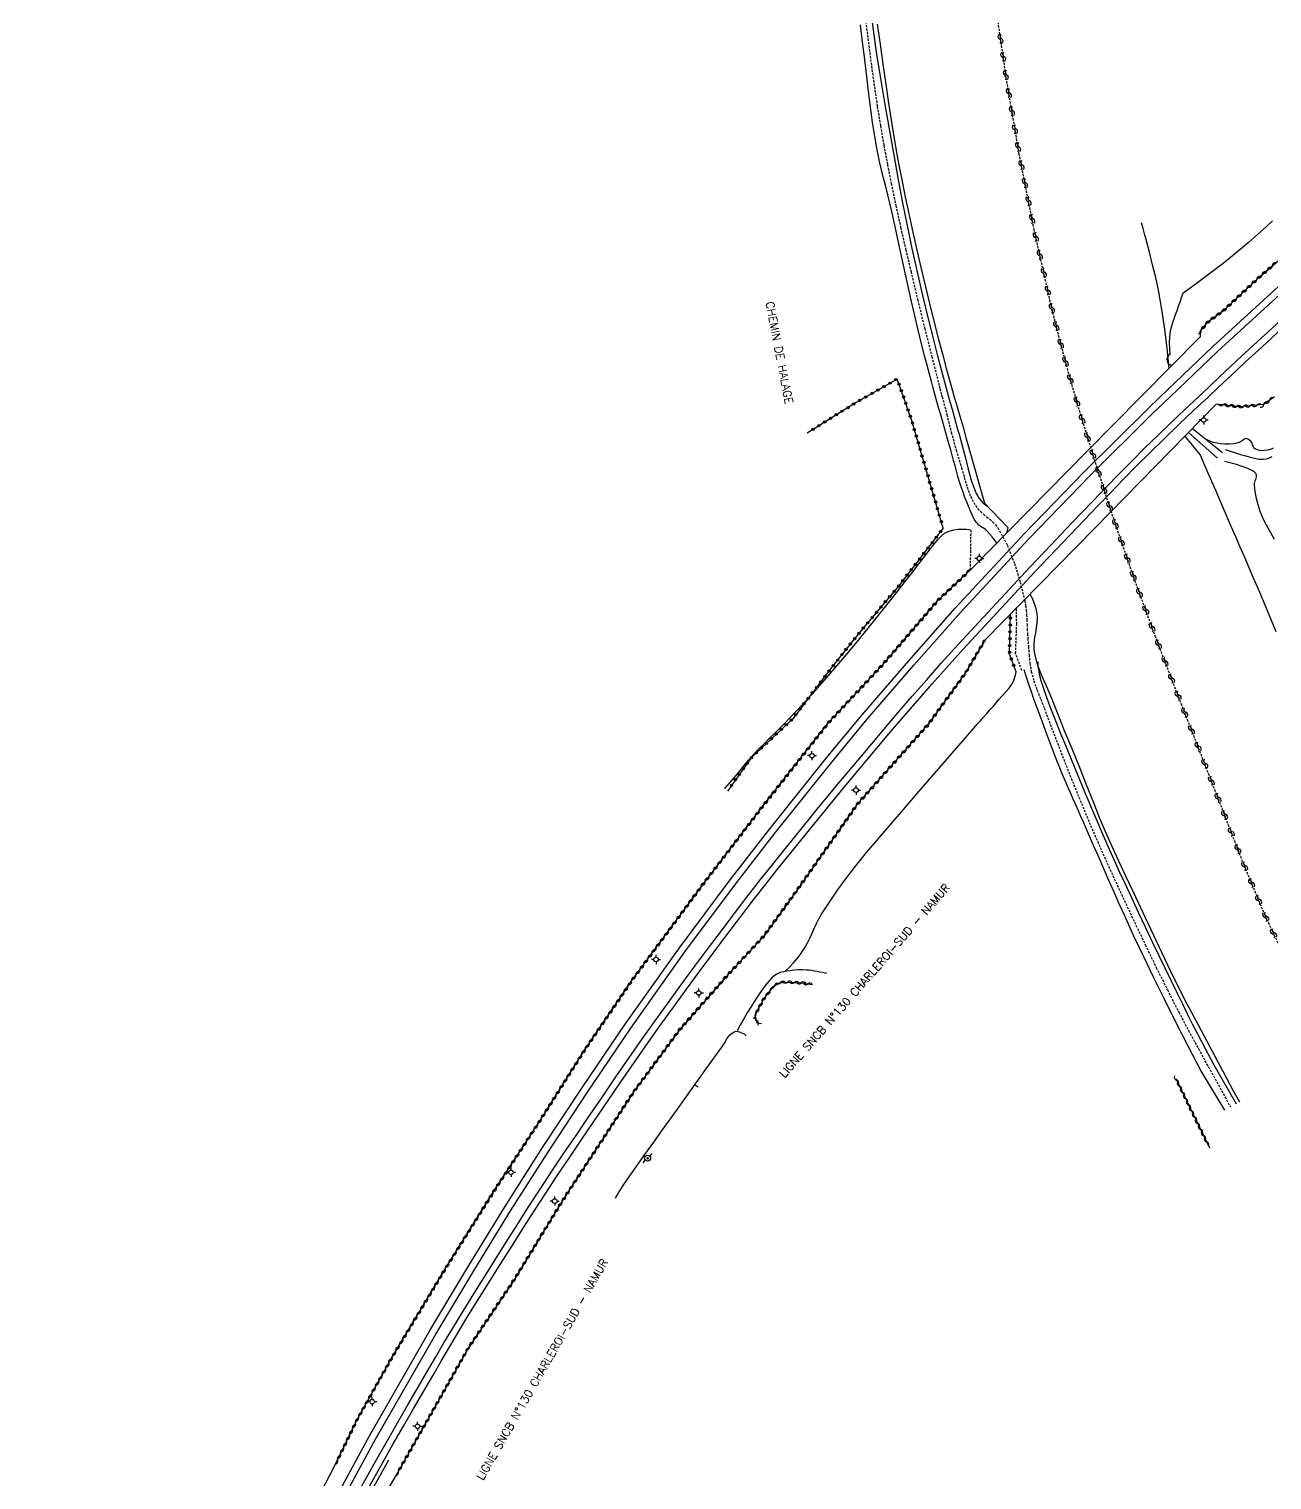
# Model space of a CAD drawing. Header units: millimetres. Extents: x 163000 to 164000, y 124000 to 125000.
# Drawn here: x 163071 to 163342.8, y 124434.2 to 124751.4 of the extents above; entities that cross this region are included whole.
import ezdxf

# ---------------------------------------------------------------- set-up
doc = ezdxf.new("R2010")
doc.units = ezdxf.units.MM
doc.linetypes.add('DASHED', pattern=[0.75, 0.5, -0.25])
doc.layers.get('0').update_dxf_attribs({"linetype": 'CONTINUOUS'})
for name, color, linetype in [('W0001', 6, 'DASHED'), ('W0008', 7, 'CONTINUOUS'), ('W0071', 7, 'CONTINUOUS'), ('W0105', 7, 'CONTINUOUS'), ('W0112', 1, 'DASHED'), ('W0120', 7, 'CONTINUOUS'), ('W0214', 2, 'CONTINUOUS'), ('W0310', 3, 'CONTINUOUS'), ('W0322', 7, 'CONTINUOUS'), ('W0323', 7, 'CONTINUOUS'), ('W0473', 7, 'CONTINUOUS'), ('W0500', 5, 'DASHED'), ('W0510', 5, 'CONTINUOUS'), ('W0610', 7, 'CONTINUOUS'), ('W0700', 7, 'CONTINUOUS'), ('W0710', 7, 'CONTINUOUS'), ('W0989', 7, 'CONTINUOUS')]:
    doc.layers.add(name, color=color, linetype=linetype)
doc.styles.get("Standard").update_dxf_attribs({"font": 'romans.shx', "width": 0.85})

# ---------------------------------------------------------------- blocks, each defined once
blk = doc.blocks.new('T473')
for p, q in [((-0.166667, 0.166667), (0.166667, -0.166667)), ((-0.166667, -0.166667), (0.166667, 0.166667)), ((0.500001, 0.500001), (1.000002, 1.000002)), ((-1.000002, -1.000002), (-0.500001, -0.500001))]:
    blk.add_line(p, q)
blk.add_ellipse((0, 0), major_axis=(0.471405, 0.471405), ratio=1, start_param=5.4977871438, end_param=11.780972451)
blk = doc.blocks.new('T610')
for p, q in [((-0.500001, 0), (-1.000002, 0)), ((0, 0.500001), (0, 1.000002)), ((0.500001, 0), (1.000002, 0)), ((0, -0.500001), (0, -1.000002))]:
    blk.add_line(p, q)
blk.add_ellipse((0, 0), major_axis=(-0.353554, 0.353554), ratio=1, start_param=3.926990817, end_param=10.2101761242)
blk = doc.blocks.new('t323o')
at = {"color": 0, "linetype": 'Continuous'}
for radius in [0.25, 0.15]:
    blk.add_circle((0, 0), radius, dxfattribs=at)
blk = doc.blocks.new('t500o')
at = {"color": 0, "linetype": 'Continuous'}
for centre, start, end in [((-0.5, 0.625), 216.8699, 323.1301), ((0.5, -0.125), 36.8699, 143.1301), ((0.5, -0.625), 36.8699, 143.1301), ((-0.5, 0.125), 216.8699, 323.1301)]:
    blk.add_arc(centre, 0.625, start, end, dxfattribs=at)
blk = doc.blocks.new('t310o')
at = {"color": 0, "linetype": 'Continuous'}
for centre, start, end in [((-0.5, 0.38), 216.8699, 323.1304), ((0.5, -0.37), 36.8699, 143.1303)]:
    blk.add_arc(centre, 0.625, start, end, dxfattribs=at)

msp = doc.modelspace()

# ---------------------------------------------------------------- linework, layer by layer
at = {"layer": 'W0001'}
for points in [[(163270.7, 124671), (163270.54, 124671.61), (163270.39, 124672.22), (163270.23, 124672.82), (163270.08, 124673.43), (163268.5, 124679.62), (163266.94, 124685.81), (163265.41, 124692.01), (163263.93, 124698.22), (163262.8, 124703.03), (163261.69, 124707.84), (163260.63, 124712.67), (163259.61, 124717.5), (163258.78, 124721.75), (163257.98, 124726), (163257.23, 124730.26), (163256.53, 124734.53), (163255.65, 124740.54), (163254.85, 124746.55), (163254.09, 124752.57)], [(163270.7, 124671), (163271.68, 124667.1), (163272.66, 124663.21), (163273.71, 124659.32), (163274.87, 124655.47), (163275.49, 124653.38), (163276.12, 124651.26), (163276.89, 124649.17), (163277.93, 124647.2), (163278.45, 124646.5), (163279.06, 124645.87), (163279.71, 124645.3), (163280.38, 124644.75), (163281.05, 124644.21), (163281.7, 124643.64), (163282.3, 124643.01), (163282.82, 124642.3), (163284.89, 124638.54), (163286.48, 124634.56), (163287.72, 124630.48), (163288.72, 124626.35), (163288.91, 124625.34), (163289.04, 124624.32), (163289.13, 124623.3), (163289.18, 124622.27), (163289.22, 124621.25), (163289.25, 124620.23), (163289.31, 124619.21), (163289.38, 124618.19), (163289.53, 124616.38), (163289.65, 124614.56), (163289.83, 124612.74), (163290.14, 124610.94), (163290.71, 124608.88), (163291.42, 124606.86), (163292.21, 124604.88), (163292.97, 124602.9), (163295.34, 124596.62), (163297.77, 124590.36), (163300.26, 124584.13), (163302.83, 124577.93), (163305.21, 124572.43), (163307.66, 124566.97), (163310.17, 124561.54), (163312.71, 124556.12), (163315.07, 124551.17), (163317.46, 124546.24), (163319.9, 124541.33), (163322.39, 124536.45), (163324.5, 124532.44), (163326.67, 124528.46), (163328.86, 124524.5), (163331.05, 124520.54), (163333.67, 124515.71)]]:
    msp.add_lwpolyline(points, dxfattribs=at)
at = {"layer": 'W0008'}
for points in [[(163252.99, 124772.16), (163253.71, 124765.7), (163254.49, 124759.24), (163255.33, 124752.78), (163256.26, 124746.34), (163257.15, 124740.6), (163258.11, 124734.86), (163259.12, 124729.13), (163260.16, 124723.41), (163261.08, 124718.4), (163262.02, 124713.4), (163263, 124708.4), (163264.04, 124703.42), (163265.18, 124698.27), (163266.37, 124693.12), (163267.61, 124687.99), (163268.89, 124682.87), (163269.66, 124679.9), (163270.44, 124676.93), (163271.25, 124673.96), (163272.06, 124671)], [(163269.21, 124671), (163268.91, 124672.09), (163268.6, 124673.19), (163268.3, 124674.29), (163268.01, 124675.39), (163266.89, 124679.71), (163265.8, 124684.04), (163264.76, 124688.38), (163263.74, 124692.73), (163263.21, 124695.07), (163262.69, 124697.41), (163262.19, 124699.76), (163261.69, 124702.1), (163261.2, 124704.45), (163260.7, 124706.79), (163260.19, 124709.14), (163259.67, 124711.48), (163259.24, 124713.3), (163258.79, 124715.13), (163258.33, 124716.95), (163257.87, 124718.77), (163257.42, 124720.59), (163256.98, 124722.42), (163256.58, 124724.26), (163256.22, 124726.1), (163255.42, 124731.04), (163254.77, 124735.99), (163254.2, 124740.96), (163253.6, 124745.91), (163253.19, 124749.11), (163252.8, 124752.3)], [(163282.61, 124638.99), (163282.12, 124639.69), (163281.6, 124640.37), (163281.04, 124641.02), (163280.45, 124641.64), (163280.18, 124641.88), (163279.89, 124642.1), (163279.6, 124642.31), (163279.3, 124642.51), (163279, 124642.72), (163278.71, 124642.94), (163278.44, 124643.19), (163278.19, 124643.46), (163277.68, 124644.21), (163277.28, 124645.02), (163276.93, 124645.85), (163276.58, 124646.67), (163276.1, 124647.8), (163275.65, 124648.95), (163275.22, 124650.11), (163274.82, 124651.27), (163274.46, 124652.41), (163274.12, 124653.56), (163273.79, 124654.72), (163273.48, 124655.87), (163273.17, 124657.03), (163272.87, 124658.19), (163272.55, 124659.35), (163272.23, 124660.5), (163271.86, 124661.82), (163271.49, 124663.13), (163271.11, 124664.44), (163270.72, 124665.75), (163270.34, 124667.06), (163269.96, 124668.37), (163269.59, 124669.69), (163269.21, 124671)], [(163272.06, 124671), (163272.44, 124669.63), (163272.83, 124668.26), (163273.21, 124666.88), (163273.59, 124665.51), (163273.98, 124664.14), (163274.36, 124662.77), (163274.75, 124661.4), (163275.13, 124660.02), (163275.74, 124657.62), (163276.32, 124655.19), (163276.98, 124652.77), (163277.85, 124650.43), (163278.13, 124649.85), (163278.44, 124649.28), (163278.79, 124648.74), (163279.19, 124648.24), (163279.5, 124647.9), (163279.84, 124647.59), (163280.2, 124647.31), (163280.58, 124647.06)], [(163332.43, 124515.04), (163332.43, 124515.04), (163332.43, 124515.04), (163327.21, 124523.7), (163327.21, 124523.7), (163327.21, 124523.7), (163324.46, 124528.97), (163321.76, 124534.26), (163319.1, 124539.57), (163316.9, 124544.06), (163314.73, 124548.56), (163312.6, 124553.08), (163310.51, 124557.61), (163309.36, 124560.15), (163308.23, 124562.69), (163307.1, 124565.23), (163305.99, 124567.78), (163304.89, 124570.34), (163303.78, 124572.89), (163302.67, 124575.44), (163301.56, 124577.99), (163301, 124579.24), (163300.44, 124580.49), (163299.88, 124581.74), (163299.32, 124582.99), (163298.76, 124584.25), (163298.21, 124585.5), (163297.67, 124586.76), (163297.14, 124588.03), (163295.47, 124592.2), (163293.85, 124596.4), (163292.28, 124600.62), (163290.74, 124604.85), (163290.17, 124606.45), (163289.62, 124608.05), (163289.09, 124609.66), (163288.57, 124611.27)], [(163291.58, 124613.01), (163291.57, 124612.69), (163291.57, 124612.37), (163291.59, 124612.05), (163291.63, 124611.73), (163291.9, 124610.35), (163292.25, 124608.98), (163292.66, 124607.64), (163293.1, 124606.31), (163294.17, 124603.3), (163295.34, 124600.32), (163296.56, 124597.37), (163297.78, 124594.42), (163299.8, 124589.44), (163301.85, 124584.46), (163303.93, 124579.5), (163306.05, 124574.56), (163307.14, 124572.09), (163308.26, 124569.64), (163309.39, 124567.2), (163310.52, 124564.76), (163312.02, 124561.52), (163313.54, 124558.29), (163315.06, 124555.06), (163316.59, 124551.84), (163317.96, 124548.99), (163319.33, 124546.14), (163320.72, 124543.3), (163322.11, 124540.46), (163323.18, 124538.26), (163324.26, 124536.07), (163325.35, 124533.89), (163326.46, 124531.71), (163328.24, 124528.32), (163330.04, 124524.95), (163334.9, 124516.38), (163334.9, 124516.38), (163334.9, 124516.38), (163334.9, 124516.38), (163334.9, 124516.38)]]:
    msp.add_lwpolyline(points, dxfattribs=at)
at = {"layer": 'W0071'}
for points in [[(163332.53, 124659.48), (163333.64, 124659.08), (163334.77, 124658.71), (163335.91, 124658.38), (163337.05, 124658.07), (163337.99, 124657.81), (163338.94, 124657.54), (163339.92, 124657.35), (163340.91, 124657.32), (163341.57, 124657.43), (163342.2, 124657.63), (163342.8, 124657.9)], [(163343.34, 124639.75), (163342.48, 124641.25), (163341.64, 124642.76), (163340.87, 124644.31), (163340.21, 124645.91), (163339.74, 124647.33), (163339.35, 124648.77), (163339.06, 124650.24), (163338.92, 124651.74), (163338.95, 124652.04), (163339.02, 124652.32), (163339.11, 124652.6), (163339.21, 124652.88), (163339.29, 124653.17), (163339.35, 124653.48), (163339.35, 124653.8), (163339.28, 124654.11), (163339.12, 124654.38), (163338.88, 124654.58), (163338.63, 124654.72), (163338.38, 124654.86), (163337.77, 124655.18), (163337.13, 124655.45), (163336.48, 124655.68), (163335.83, 124655.9), (163334.98, 124656.17), (163334.13, 124656.41), (163333.26, 124656.63), (163332.4, 124656.82)]]:
    msp.add_lwpolyline(points, dxfattribs=at)
at = {"layer": 'W0105'}
for points in [[(163330.84, 124657.58), (163324.48, 124663.17)], [(163325.36, 124664.07), (163331.98, 124658.79)]]:
    msp.add_lwpolyline(points, dxfattribs=at)
at = {"layer": 'W0112'}
for points in [[(163276.91, 124641.85), (163276.78, 124633.08)], [(163288.07, 124611.13), (163286.73, 124614.87), (163286.96, 124621.2), (163286.9, 124624.82)]]:
    msp.add_lwpolyline(points, dxfattribs=at)
at = {"layer": 'W0120'}
for points in [[(163314.12, 124671), (163327.16, 124684.15)], [(163276.95, 124633.22), (163302.26, 124659.05), (163314.12, 124671)], [(163330.55, 124669.38), (163303.94, 124642.15), (163280.07, 124617.87)], [(163129.79, 124421.71), (163137.85, 124437.17)]]:
    msp.add_lwpolyline(points, dxfattribs=at)
at = {"layer": 'W0214'}
for points in [[(163342.86, 124709.42), (163341.54, 124708.24), (163340.24, 124707.06), (163338.93, 124705.89), (163337.6, 124704.72), (163336.27, 124703.57), (163334.92, 124702.44), (163332.06, 124700.15), (163329.17, 124697.9), (163326.24, 124695.71), (163323.28, 124693.56)], [(163323.28, 124693.56), (163322.93, 124692.62), (163322.59, 124691.69), (163322.27, 124690.75), (163321.95, 124689.8), (163321.56, 124688.69), (163321.15, 124687.58), (163320.79, 124686.45), (163320.54, 124685.29), (163320.38, 124684.04), (163320.31, 124682.77), (163320.33, 124681.5), (163320.4, 124680.24), (163320.14, 124680), (163319.78, 124679.23), (163320.01, 124678.22), (163320.88, 124677.82)], [(163328.36, 124661.68), (163329.14, 124661.35), (163329.94, 124661.09), (163330.76, 124660.9), (163331.6, 124660.77), (163332.49, 124660.69), (163333.39, 124660.66), (163334.3, 124660.73), (163335.19, 124660.92), (163335.67, 124661.09), (163336.13, 124661.32), (163336.56, 124661.61), (163336.95, 124661.94)], [(163336.95, 124661.94), (163337.22, 124661.89), (163337.47, 124661.8), (163337.71, 124661.67), (163337.92, 124661.51), (163338.1, 124661.3), (163338.23, 124661.07), (163338.33, 124660.82), (163338.41, 124660.57), (163338.51, 124660.33), (163338.63, 124660.08), (163338.79, 124659.85), (163339, 124659.66), (163339.67, 124659.37), (163340.38, 124659.26), (163341.08, 124659.29), (163341.75, 124659.38), (163342.22, 124659.47), (163342.67, 124659.62), (163343.1, 124659.8)], [(163223.17, 124585.36), (163223.17, 124585.36), (163223.17, 124585.36), (163225.68, 124588.22), (163227.03, 124589.95), (163228.43, 124591.63), (163229.5, 124592.83), (163230.59, 124593.99), (163231.72, 124595.13), (163232.86, 124596.25), (163234, 124597.36), (163235.14, 124598.48), (163236.27, 124599.61), (163237.38, 124600.76), (163240.11, 124603.69), (163242.81, 124606.65), (163245.48, 124609.64), (163248.11, 124612.66), (163250.28, 124615.21), (163252.4, 124617.8), (163254.51, 124620.4), (163256.61, 124623.01), (163258.62, 124625.53), (163260.61, 124628.07), (163262.6, 124630.62), (163264.59, 124633.17), (163265.09, 124633.82), (163265.59, 124634.48), (163266.08, 124635.13), (163266.58, 124635.79), (163267.08, 124636.45), (163267.58, 124637.1), (163268.1, 124637.74), (163268.62, 124638.38), (163269.21, 124639.1), (163269.79, 124639.84), (163270.43, 124640.54), (163271.17, 124641.14), (163271.65, 124641.41), (163272.16, 124641.63), (163272.69, 124641.78), (163273.23, 124641.9), (163274.15, 124642.01), (163275.07, 124642.05), (163276, 124642), (163276.91, 124641.87)], [(163236.24, 124545.36), (163237.28, 124546.31), (163238.26, 124547.33), (163239.18, 124548.41), (163240.02, 124549.55), (163240.65, 124550.54), (163241.22, 124551.57), (163241.75, 124552.63), (163242.24, 124553.69), (163242.72, 124554.76), (163243.21, 124555.82), (163243.74, 124556.87), (163244.32, 124557.89), (163246, 124560.52), (163247.78, 124563.09), (163249.62, 124565.61), (163251.52, 124568.09), (163254.11, 124571.33), (163256.79, 124574.49), (163259.51, 124577.62), (163262.22, 124580.76), (163266.06, 124585.23), (163269.91, 124589.69), (163273.77, 124594.14), (163277.64, 124598.59), (163278.32, 124599.37), (163279.01, 124600.16), (163279.71, 124600.94), (163280.4, 124601.72), (163281.09, 124602.51), (163281.78, 124603.29), (163282.47, 124604.08), (163283.15, 124604.87), (163283.87, 124605.66), (163284.61, 124606.45), (163285.32, 124607.27), (163285.92, 124608.17), (163286.23, 124608.8), (163286.48, 124609.45), (163286.68, 124610.13), (163286.81, 124610.82)], [(163245.4, 124544.95), (163245.06, 124545), (163244.48, 124545.11), (163243.91, 124545.22), (163243.33, 124545.32), (163242.76, 124545.43), (163242.18, 124545.52), (163241.59, 124545.59), (163241.01, 124545.63), (163240.11, 124545.67), (163239.21, 124545.66), (163238.32, 124545.61), (163237.42, 124545.51), (163236.69, 124545.41), (163235.96, 124545.28), (163235.23, 124545.08), (163234.54, 124544.78), (163233.91, 124544.36), (163233.36, 124543.86), (163232.86, 124543.31), (163232.38, 124542.75), (163231.44, 124541.57), (163230.57, 124540.33), (163229.75, 124539.06), (163228.95, 124537.78), (163228.13, 124536.45), (163227.35, 124535.1), (163226.6, 124533.73), (163225.88, 124532.34)], [(163199.23, 124495.8), (163200.08, 124497.16), (163200.96, 124498.55), (163201.87, 124499.93), (163203.74, 124502.66), (163205.66, 124505.35), (163207.61, 124508.02), (163209.55, 124510.7), (163212.78, 124515.23), (163215.99, 124519.77), (163219.23, 124524.29), (163222.53, 124528.77), (163223.06, 124529.63), (163223.58, 124530.59), (163224.25, 124531.5), (163225.16, 124532.15), (163225.55, 124532.25), (163225.95, 124532.24), (163226.33, 124532.16), (163226.68, 124532.03), (163227.03, 124531.87), (163227.35, 124531.67), (163227.66, 124531.44), (163227.85, 124531.27)]]:
    msp.add_lwpolyline(points, dxfattribs=at)
at = {"layer": 'W0310'}
for points in [[(163327.16, 124684.14), (163327.05, 124685.24), (163328.77, 124687.34), (163332.08, 124689.77), (163339.82, 124696.99), (163357.09, 124711.9), (163370.35, 124722.99), (163380.7, 124731.77), (163393.87, 124741.57), (163406.11, 124750.62)], [(163343.33, 124671), (163340.91, 124669.26), (163335.72, 124668.81), (163330.55, 124669.38)], [(163137.85, 124437.17), (163142.72, 124447.26), (163150.32, 124460.82), (163162.17, 124480.51), (163173.05, 124497.86), (163182.56, 124512.42), (163192.35, 124527.92), (163202.99, 124543.56), (163218.02, 124563.93), (163231.62, 124581.67), (163245.88, 124599.81), (163257.95, 124612.72), (163269.76, 124626.49), (163276.94, 124633.24)], [(163280.06, 124617.87), (163275.71, 124610.54), (163267.68, 124599.46), (163252.12, 124581.91), (163238.54, 124562.56), (163231.66, 124553.06), (163223.87, 124544.68), (163213.3, 124532.66), (163203.24, 124519.06), (163187.77, 124495.39), (163177.07, 124477.9), (163167.09, 124463.05), (163151.04, 124434.73)], [(163231.18, 124533.87), (163230.25, 124534.07), (163229.79, 124535.82), (163231.67, 124539.39), (163233.89, 124542.12), (163235.13, 124542.87), (163236.8, 124543.02), (163239.85, 124542.82), (163242.23, 124542.48)], [(163321.73, 124521.95), (163329.1, 124506.75)]]:
    msp.add_lwpolyline(points, dxfattribs=at)
at = {"layer": 'W0322'}
msp.add_lwpolyline([(163151.04, 124434.75), (163148.18, 124429.91)], dxfattribs=at)
at = {"layer": 'W0323'}
for points in [[(163262.2, 124671), (163260.85, 124674.86), (163254.06, 124671)], [(163254.06, 124671), (163251.87, 124669.76), (163241.16, 124663.06)], [(163270.9, 124642.22), (163264.05, 124665.72), (163262.2, 124671)], [(163270.9, 124642.22), (163261.16, 124629.66), (163252.61, 124619.42), (163246.5, 124611.78), (163238, 124600.6), (163228.89, 124592.03), (163223.74, 124584.79)], [(163286.81, 124610.83), (163285.42, 124614.7), (163285.59, 124623.48)], [(163216.42, 124520.68), (163217.33, 124520.1)]]:
    msp.add_lwpolyline(points, dxfattribs=at)
at = {"layer": 'W0500'}
for points in [[(163299.79, 124671), (163298.37, 124675.98), (163297.01, 124680.98), (163295.71, 124686), (163294.47, 124691.03), (163290.78, 124707.46), (163287.53, 124723.98), (163284.69, 124740.57), (163282.26, 124757.23), (163280.32, 124773.04), (163278.77, 124788.9), (163277.63, 124804.8), (163276.93, 124820.72), (163276.76, 124828.16), (163276.71, 124835.6), (163276.76, 124843.04), (163276.91, 124850.47), (163277.16, 124857.91), (163277.49, 124865.34), (163277.91, 124872.76), (163278.4, 124880.18), (163279.72, 124895.32), (163281.44, 124910.41), (163282.14, 124915.67)], [(163347.35, 124544.73), (163341.56, 124556.88), (163336.38, 124569.3), (163331.52, 124581.84), (163326.66, 124594.35), (163321.96, 124606.35), (163317.36, 124618.38), (163312.91, 124630.48), (163308.71, 124642.66), (163306.39, 124649.71), (163304.12, 124656.79), (163301.92, 124663.88), (163299.79, 124671)]]:
    msp.add_lwpolyline(points, dxfattribs=at)
at = {"layer": 'W0510'}
for points in [[(163256.49, 124752.42), (163257.08, 124748.05), (163257.7, 124743.68), (163258.34, 124739.32), (163258.96, 124735.18), (163259.59, 124731.05), (163260.26, 124726.92), (163260.98, 124722.8), (163261.75, 124718.74), (163262.57, 124714.69), (163263.44, 124710.65), (163264.33, 124706.61), (163265.65, 124700.82), (163267.01, 124695.04), (163268.42, 124689.27), (163269.88, 124683.51), (163270.71, 124680.37), (163271.56, 124677.25), (163272.43, 124674.12), (163273.31, 124671)], [(163320.29, 124677.22), (163319.86, 124681.5), (163319.32, 124685.78), (163318.68, 124690.03), (163317.93, 124694.27), (163317.35, 124697.07), (163316.68, 124699.85), (163315.96, 124702.61), (163315.25, 124705.37), (163314.93, 124706.58), (163314.6, 124707.79), (163314.26, 124708.99), (163314.26, 124709.01)], [(163273.31, 124671), (163273.95, 124668.77), (163274.58, 124666.54), (163275.22, 124664.31), (163275.85, 124662.08), (163276.86, 124658.49), (163277.89, 124654.9), (163278.92, 124651.31), (163279.95, 124647.73)], [(163327.06, 124658.39), (163323.74, 124662.41)], [(163343.69, 124619.6), (163342.68, 124622.06), (163341.66, 124624.52), (163340.7, 124626.79), (163339.74, 124629.05), (163338.76, 124631.31), (163337.78, 124633.57), (163336.8, 124635.83), (163335.82, 124638.08), (163334.84, 124640.34), (163333.86, 124642.6), (163332.16, 124646.55), (163330.46, 124650.49), (163328.76, 124654.44), (163327.06, 124658.39)], [(163279.95, 124647.73), (163284.99, 124642.39), (163284.71, 124641.15)], [(163289.85, 124627.83), (163290.38, 124626.84), (163290.8, 124625.8), (163291.12, 124624.72), (163291.33, 124623.61), (163291.4, 124622.55), (163291.35, 124621.48), (163291.21, 124620.43), (163291.04, 124619.39), (163290.87, 124618.35), (163290.73, 124617.29), (163290.69, 124616.22), (163290.77, 124615.16), (163291.34, 124612.74), (163292.24, 124610.42), (163293.26, 124608.18), (163294.21, 124605.94), (163295.77, 124601.98), (163297.37, 124598.03), (163298.98, 124594.08), (163300.58, 124590.14), (163302.09, 124586.38), (163303.58, 124582.62), (163305.09, 124578.86), (163306.67, 124575.14), (163308.7, 124570.61), (163310.79, 124566.12), (163312.92, 124561.64), (163315.05, 124557.16), (163316.86, 124553.29), (163318.67, 124549.42), (163320.5, 124545.55), (163322.39, 124541.72), (163324.18, 124538.24), (163326.02, 124534.78), (163327.87, 124531.34), (163329.72, 124527.89), (163332.01, 124523.57), (163334.3, 124519.25), (163335.7, 124516.82), (163335.7, 124516.82)]]:
    msp.add_lwpolyline(points, dxfattribs=at)
at = {"layer": 'W0700'}
for points in [[(163318.35, 124671), (163329.84, 124681.99), (163343.46, 124694.47), (163356.58, 124706.1), (163368.24, 124716.06), (163385.38, 124730.35), (163392.89, 124736.15)], [(163320.52, 124671), (163330.87, 124680.9), (163344.46, 124693.36), (163357.56, 124704.97), (163369.21, 124714.92), (163386.32, 124729.19), (163393.83, 124734.97)], [(163326.68, 124671), (163329.01, 124673.19), (163331.36, 124675.39), (163333.7, 124677.57), (163336.05, 124679.76), (163339.5, 124682.96), (163342.96, 124686.14), (163346.44, 124689.3), (163349.93, 124692.45), (163353.79, 124695.9), (163357.67, 124699.34), (163361.56, 124702.76), (163365.47, 124706.16)], [(163328.87, 124671), (163330.91, 124672.92), (163332.96, 124674.84), (163335.02, 124676.75), (163337.07, 124678.66), (163340.51, 124681.85), (163343.97, 124685.03), (163347.44, 124688.19), (163350.93, 124691.34), (163354.79, 124694.78), (163358.66, 124698.22), (163362.55, 124701.63), (163366.45, 124705.03)], [(163137.17, 124428.49), (163145.5, 124443.83), (163158.65, 124466.82), (163167.2, 124481.05), (163175, 124493.76), (163183.32, 124506.82), (163192.02, 124520.03), (163201.37, 124533.8), (163213.22, 124550.53), (163224.29, 124565.34), (163232.98, 124576.55), (163245.35, 124592.06), (163253.16, 124601.44), (163263.36, 124613.26), (163273.48, 124624.73), (163288.63, 124641.06), (163301.71, 124654.58), (163315.6, 124668.37), (163318.35, 124671)], [(163138.49, 124427.78), (163146.81, 124443.1), (163159.95, 124466.06), (163168.48, 124480.27), (163176.27, 124492.97), (163184.58, 124506.01), (163193.26, 124519.2), (163202.6, 124532.94), (163214.43, 124549.64), (163225.48, 124564.43), (163234.16, 124575.62), (163246.51, 124591.12), (163254.3, 124600.47), (163264.49, 124612.27), (163274.6, 124623.73), (163289.72, 124640.03), (163302.78, 124653.52), (163316.64, 124667.29), (163320.52, 124671)], [(163143.08, 124431.54), (163145.11, 124435.21), (163147.15, 124438.86), (163149.38, 124442.78), (163151.62, 124446.69), (163153.88, 124450.58), (163156.15, 124454.48), (163158.01, 124457.7), (163159.88, 124460.92), (163161.75, 124464.13), (163163.66, 124467.32), (163165.94, 124471.09), (163168.26, 124474.83), (163170.59, 124478.57), (163172.93, 124482.3), (163175.36, 124486.17), (163177.8, 124490.03), (163180.26, 124493.88), (163182.75, 124497.71), (163185.35, 124501.65), (163187.99, 124505.58), (163190.64, 124509.49), (163193.3, 124513.4), (163196.25, 124517.73), (163199.2, 124522.06), (163202.17, 124526.38), (163205.17, 124530.67), (163207.95, 124534.58), (163210.75, 124538.46), (163213.57, 124542.33), (163216.41, 124546.19), (163219.4, 124550.22), (163222.4, 124554.24), (163225.43, 124558.24), (163228.49, 124562.22), (163230.98, 124565.42), (163233.5, 124568.6), (163236.04, 124571.77), (163238.59, 124574.92), (163243.37, 124580.79), (163248.17, 124586.63), (163253.01, 124592.44), (163257.88, 124598.23), (163261, 124601.88), (163264.13, 124605.52), (163267.29, 124609.13), (163270.48, 124612.72), (163274.14, 124616.79), (163277.85, 124620.84), (163281.57, 124624.86), (163285.3, 124628.88), (163289.86, 124633.73), (163294.43, 124638.57), (163299.02, 124643.39), (163303.64, 124648.2), (163306.45, 124651.12), (163309.28, 124654.03), (163312.12, 124656.92), (163314.99, 124659.79), (163317.89, 124662.62), (163320.8, 124665.43), (163323.73, 124668.22), (163326.68, 124671)], [(163144.39, 124430.82), (163146.42, 124434.48), (163148.46, 124438.12), (163150.68, 124442.04), (163152.93, 124445.94), (163155.18, 124449.84), (163157.45, 124453.73), (163159.31, 124456.94), (163161.17, 124460.15), (163163.04, 124463.36), (163164.94, 124466.55), (163167.22, 124470.31), (163169.54, 124474.05), (163171.87, 124477.78), (163174.2, 124481.5), (163176.63, 124485.36), (163179.07, 124489.22), (163181.52, 124493.06), (163184, 124496.89), (163186.6, 124500.83), (163189.24, 124504.75), (163191.89, 124508.65), (163194.54, 124512.56), (163197.48, 124516.89), (163200.43, 124521.21), (163203.4, 124525.52), (163206.4, 124529.81), (163209.17, 124533.71), (163211.97, 124537.58), (163214.78, 124541.45), (163217.61, 124545.3), (163220.6, 124549.32), (163223.6, 124553.33), (163226.62, 124557.33), (163229.67, 124561.3), (163232.17, 124564.49), (163234.68, 124567.67), (163237.21, 124570.83), (163239.76, 124573.98), (163244.53, 124579.83), (163249.33, 124585.67), (163254.16, 124591.48), (163259.03, 124597.26), (163262.14, 124600.9), (163265.26, 124604.53), (163268.42, 124608.14), (163271.59, 124611.72), (163275.26, 124615.79), (163278.95, 124619.83), (163282.67, 124623.85), (163286.4, 124627.85), (163290.95, 124632.71), (163295.52, 124637.54), (163300.11, 124642.36), (163304.72, 124647.16), (163307.53, 124650.07), (163310.34, 124652.97), (163313.18, 124655.86), (163316.04, 124658.72), (163319.22, 124661.82), (163322.42, 124664.9), (163325.64, 124667.96), (163328.87, 124671)]]:
    msp.add_lwpolyline(points, dxfattribs=at)
at = {"layer": 'W0710'}
msp.add_lwpolyline([(163149.62, 124438.51), (163140.12, 124421.32), (163132.92, 124407.42), (163124.91, 124391.65), (163118.66, 124378.47), (163114.28, 124369.35), (163109.5, 124358.71), (163102.68, 124343.69), (163098.29, 124333.8), (163092.45, 124320.43), (163087.9, 124310.13), (163080.03, 124292.14), (163075.17, 124281.17), (163071.05, 124271.95)], dxfattribs=at)

# ---------------------------------------------------------------- block references
at = {"layer": 'W0310'}
for p, rotation in [((163341.71, 124698.62), 40.81128308530699), ((163342.84, 124699.6), 40.81128308530699), ((163338.35, 124695.62), 43.03535845434845), ((163339.45, 124696.64), 43.03535845434845), ((163340.57, 124697.64), 40.81128308530699), ((163335.07, 124692.55), 43.03535845434845), ((163336.16, 124693.57), 43.03535845434845), ((163337.26, 124694.6), 43.03535845434845), ((163331.74, 124689.52), 36.22232603728394), ((163332.87, 124690.5), 43.03535845434845), ((163333.97, 124691.53), 43.03535845434845), ((163327.31, 124685.55), 50.70169673829336), ((163328.26, 124686.71), 50.70169673829336), ((163329.32, 124687.74), 36.22232603728394), ((163330.53, 124688.63), 36.22232603728394), ((163342.2, 124670.19), 215.7549024574837), ((163332.04, 124669.22), 173.7620220835411), ((163333.53, 124669.05), 173.7620220835411), ((163335.02, 124668.89), 173.7620220835411), ((163336.52, 124668.88), 184.8987794562612), ((163338.01, 124669.01), 184.8987794562612), ((163339.51, 124669.14), 184.8987794562612), ((163340.98, 124669.31), 215.7549024574837), ((163276.02, 124632.38), 43.2279372237262), ((163272.74, 124629.29), 43.2279372237262), ((163273.84, 124630.32), 43.2279372237262), ((163274.93, 124631.35), 43.2279372237262), ((163269.49, 124626.18), 49.36821557695824), ((163270.56, 124627.24), 43.2279372237262), ((163271.65, 124628.27), 43.2279372237262), ((163266.56, 124622.77), 49.36821557695824), ((163267.54, 124623.91), 49.36821557695824), ((163268.52, 124625.04), 49.36821557695824), ((163263.63, 124619.35), 49.36821557695824), ((163264.61, 124620.49), 49.36821557695824), ((163265.59, 124621.63), 49.36821557695824), ((163260.7, 124615.94), 49.36821557695824), ((163261.68, 124617.08), 49.36821557695824), ((163262.66, 124618.21), 49.36821557695824), ((163279.49, 124616.91), 239.3073261898957), ((163258.75, 124613.66), 49.36821557695824), ((163259.73, 124614.8), 49.36821557695824), ((163277.2, 124613.04), 239.3073261898957), ((163277.96, 124614.33), 239.3073261898957), ((163278.73, 124615.62), 239.3073261898957), ((163255.72, 124610.34), 46.95550260969414), ((163256.74, 124611.43), 46.95550260969414), ((163257.77, 124612.53), 46.95550260969414), ((163275.66, 124610.46), 234.0729715398605), ((163276.43, 124611.75), 239.3073261898957), ((163252.65, 124607.05), 46.95550260969414), ((163253.67, 124608.14), 46.95550260969414), ((163254.69, 124609.24), 46.95550260969414), ((163273.02, 124606.82), 234.0729715398605), ((163273.9, 124608.03), 234.0729715398605), ((163274.78, 124609.25), 234.0729715398605), ((163249.57, 124603.76), 46.95550260969414), ((163250.6, 124604.86), 46.95550260969414), ((163251.62, 124605.95), 46.95550260969414), ((163270.38, 124603.18), 234.0729715398605), ((163271.26, 124604.39), 234.0729715398605), ((163272.14, 124605.61), 234.0729715398605), ((163246.5, 124600.47), 46.95550260969414), ((163247.53, 124601.57), 46.95550260969414), ((163248.55, 124602.66), 46.95550260969414), ((163268.62, 124600.75), 234.0729715398605), ((163269.5, 124601.96), 234.0729715398605), ((163243.66, 124596.98), 51.81683112418411), ((163244.59, 124598.16), 51.81683112418411), ((163245.52, 124599.34), 51.81683112418411), ((163265.75, 124597.28), 228.427939410599), ((163266.75, 124598.4), 228.427939410599), ((163267.74, 124599.53), 234.0729715398605), ((163241.81, 124594.63), 51.81683112418411), ((163242.74, 124595.8), 51.81683112418411), ((163262.77, 124593.92), 228.427939410599), ((163263.76, 124595.04), 228.427939410599), ((163264.76, 124596.16), 228.427939410599), ((163239.03, 124591.09), 51.81683112418411), ((163239.95, 124592.27), 51.81683112418411), ((163240.88, 124593.45), 51.81683112418411), ((163259.78, 124590.55), 228.427939410599), ((163260.78, 124591.67), 228.427939410599), ((163261.77, 124592.79), 228.427939410599), ((163236.24, 124587.55), 51.81683112418411), ((163237.17, 124588.73), 51.81683112418411), ((163238.1, 124589.91), 51.81683112418411), ((163256.8, 124587.18), 228.427939410599), ((163257.79, 124588.3), 228.427939410599), ((163258.79, 124589.43), 228.427939410599), ((163233.46, 124584.01), 51.81683112418411), ((163234.39, 124585.19), 51.81683112418411), ((163235.32, 124586.37), 51.81683112418411), ((163254.81, 124584.94), 228.427939410599), ((163255.8, 124586.06), 228.427939410599), ((163231.61, 124581.66), 52.52816066319765), ((163232.54, 124582.84), 51.81683112418411), ((163251.86, 124581.54), 234.9262033176607), ((163252.81, 124582.69), 228.427939410599), ((163253.81, 124583.82), 228.427939410599), ((163228.87, 124578.08), 52.52816066319765), ((163229.78, 124579.27), 52.52816066319765), ((163230.7, 124580.47), 52.52816066319765), ((163249.27, 124577.86), 234.9262033176607), ((163250.14, 124579.08), 234.9262033176607), ((163251, 124580.31), 234.9262033176607), ((163226.13, 124574.51), 52.52816066319765), ((163227.05, 124575.7), 52.52816066319765), ((163227.96, 124576.89), 52.52816066319765), ((163247.55, 124575.4), 234.9262033176607), ((163248.41, 124576.63), 234.9262033176607), ((163224.31, 124572.13), 52.52816066319765), ((163225.22, 124573.32), 52.52816066319765), ((163244.96, 124571.72), 234.9262033176607), ((163245.83, 124572.95), 234.9262033176607), ((163246.69, 124574.17), 234.9262033176607), ((163221.57, 124568.56), 52.52816066319765), ((163222.48, 124569.75), 52.52816066319765), ((163223.4, 124570.94), 52.52816066319765), ((163243.24, 124569.26), 234.9262033176607), ((163244.1, 124570.49), 234.9262033176607), ((163218.83, 124564.99), 52.52816066319765), ((163219.74, 124566.18), 52.52816066319765), ((163220.66, 124567.37), 52.52816066319765), ((163240.66, 124565.58), 234.9262033176607), ((163241.52, 124566.81), 234.9262033176607), ((163242.38, 124568.04), 234.9262033176607), ((163217.03, 124562.59), 53.57373797073693), ((163217.92, 124563.8), 53.57373797073693), ((163238.06, 124561.9), 234.0908228158487), ((163238.93, 124563.13), 234.9262033176607), ((163239.79, 124564.35), 234.9262033176607), ((163214.36, 124558.97), 53.57373797073693), ((163215.25, 124560.18), 53.57373797073693), ((163216.14, 124561.38), 53.57373797073693), ((163236.3, 124559.47), 234.0908228158487), ((163237.18, 124560.69), 234.0908228158487), ((163212.58, 124556.56), 53.57373797073693), ((163213.47, 124557.76), 53.57373797073693), ((163233.66, 124555.83), 234.0908228158487), ((163234.54, 124557.04), 234.0908228158487), ((163235.42, 124558.26), 234.0908228158487), ((163209.91, 124552.93), 53.57373797073693), ((163210.8, 124554.14), 53.57373797073693), ((163211.69, 124555.35), 53.57373797073693), ((163231.9, 124553.4), 234.0908228158487), ((163232.78, 124554.61), 234.0908228158487), ((163207.23, 124549.31), 53.57373797073693), ((163208.12, 124550.52), 53.57373797073693), ((163209.02, 124551.73), 53.57373797073693), ((163228.88, 124550.07), 227.1134984598709), ((163229.9, 124551.17), 227.1134984598709), ((163230.92, 124552.27), 227.1134984598709), ((163205.45, 124546.9), 53.57373797073693), ((163206.34, 124548.11), 53.57373797073693), ((163225.82, 124546.77), 227.1134984598709), ((163226.84, 124547.87), 227.1134984598709), ((163227.86, 124548.97), 227.1134984598709), ((163202.79, 124543.27), 55.76997680215986), ((163203.67, 124544.49), 53.57373797073693), ((163204.56, 124545.69), 53.57373797073693), ((163222.79, 124543.45), 228.6722272000983), ((163223.78, 124544.57), 228.6722272000983), ((163224.79, 124545.67), 227.1134984598709), ((163200.26, 124539.55), 55.76997680215986), ((163201.1, 124540.79), 55.76997680215986), ((163201.95, 124542.03), 55.76997680215986), ((163219.81, 124540.07), 228.6722272000983), ((163220.8, 124541.19), 228.6722272000983), ((163221.8, 124542.32), 228.6722272000983), ((163232.11, 124539.93), 50.89508121997729), ((163233.06, 124541.1), 50.89508121997729), ((163234.04, 124542.21), 31.26132400525561), ((163235.36, 124542.89), 5.22220194478327), ((163236.85, 124543.02), 356.2445876357164), ((163238.35, 124542.92), 356.2445876357164), ((163239.85, 124542.82), 356.2445876357164), ((163241.33, 124542.61), 351.8378483128988), ((163198.57, 124537.07), 55.76997680215986), ((163199.42, 124538.31), 55.76997680215986), ((163216.84, 124536.69), 228.6722272000983), ((163217.83, 124537.81), 228.6722272000983), ((163218.82, 124538.94), 228.6722272000983), ((163230.6, 124537.36), 62.18184324735803), ((163231.3, 124538.68), 62.18184324735803), ((163196.04, 124533.35), 55.76997680215986), ((163196.89, 124534.59), 55.76997680215986), ((163197.73, 124535.83), 55.76997680215986), ((163213.87, 124533.31), 228.6722272000983), ((163214.86, 124534.44), 228.6722272000983), ((163215.85, 124535.56), 228.6722272000983), ((163229.9, 124536.03), 62.18184324735803), ((163230.11, 124534.6), 104.6553439907142), ((163194.35, 124530.87), 55.76997680215986), ((163195.2, 124532.11), 55.76997680215986), ((163212.03, 124530.94), 233.5228345135355), ((163212.92, 124532.15), 233.5228345135355), ((163191.85, 124527.13), 57.7301980204498), ((163192.67, 124528.39), 55.76997680215986), ((163193.51, 124529.63), 55.76997680215986), ((163209.36, 124527.32), 233.5228345135355), ((163210.25, 124528.53), 233.5228345135355), ((163211.14, 124529.74), 233.5228345135355), ((163190.25, 124524.59), 57.7301980204498), ((163191.05, 124525.86), 57.7301980204498), ((163206.68, 124523.71), 233.5228345135355), ((163207.57, 124524.91), 233.5228345135355), ((163208.46, 124526.12), 233.5228345135355), ((163187.84, 124520.79), 57.7301980204498), ((163188.65, 124522.06), 57.7301980204498), ((163189.45, 124523.33), 57.7301980204498), ((163204.9, 124521.29), 233.5228345135355), ((163205.79, 124522.5), 233.5228345135355), ((163321.9, 124521.6), 295.8599676604119), ((163186.24, 124518.25), 57.7301980204498), ((163187.04, 124519.52), 57.7301980204498), ((163202.3, 124517.62), 236.8191399444012), ((163203.12, 124518.87), 236.8191399444012), ((163204.01, 124520.09), 233.5228345135355), ((163322.55, 124520.25), 295.8599676604119), ((163323.21, 124518.9), 295.8599676604119), ((163323.86, 124517.55), 295.8599676604119), ((163183.84, 124514.45), 57.7301980204498), ((163184.64, 124515.72), 57.7301980204498), ((163185.44, 124516.98), 57.7301980204498), ((163200.66, 124515.11), 236.8191399444012), ((163201.48, 124516.36), 236.8191399444012), ((163324.52, 124516.2), 295.8599676604119), ((163325.17, 124514.85), 295.8599676604119), ((163182.23, 124511.92), 56.84354704073476), ((163183.04, 124513.18), 57.7301980204498), ((163198.2, 124511.34), 236.8191399444012), ((163199.02, 124512.6), 236.8191399444012), ((163199.84, 124513.85), 236.8191399444012), ((163325.82, 124513.5), 295.8599676604119), ((163326.48, 124512.15), 295.8599676604119), ((163179.77, 124508.15), 56.84354704073476), ((163180.59, 124509.41), 56.84354704073476), ((163181.41, 124510.66), 56.84354704073476), ((163196.56, 124508.83), 236.8191399444012), ((163197.38, 124510.09), 236.8191399444012), ((163327.13, 124510.8), 295.8599676604119), ((163327.79, 124509.45), 295.8599676604119), ((163328.44, 124508.1), 295.8599676604119), ((163178.13, 124505.64), 56.84354704073476), ((163178.95, 124506.89), 56.84354704073476), ((163194.09, 124505.06), 236.8191399444012), ((163194.91, 124506.32), 236.8191399444012), ((163195.74, 124507.57), 236.8191399444012), ((163175.67, 124501.87), 56.84354704073476), ((163176.49, 124503.13), 56.84354704073476), ((163177.31, 124504.38), 56.84354704073476), ((163192.45, 124502.55), 236.8191399444012), ((163193.27, 124503.81), 236.8191399444012), ((163174.03, 124499.36), 56.84354704073476), ((163174.85, 124500.61), 56.84354704073476), ((163189.99, 124498.79), 236.8191399444012), ((163190.81, 124500.04), 236.8191399444012), ((163191.63, 124501.3), 236.8191399444012), ((163171.61, 124495.56), 57.91303484810754), ((163172.41, 124496.84), 57.91303484810754), ((163173.21, 124498.1), 56.84354704073476), ((163188.35, 124496.28), 236.8191399444012), ((163189.17, 124497.53), 236.8191399444012), ((163170.02, 124493.02), 57.91303484810754), ((163170.81, 124494.29), 57.91303484810754), ((163185.97, 124492.45), 238.5570567122049), ((163186.76, 124493.73), 238.5570567122049), ((163187.54, 124495.01), 238.5570567122049), ((163167.62, 124489.21), 57.91303484810754), ((163168.42, 124490.48), 57.91303484810754), ((163169.22, 124491.75), 57.91303484810754), ((163184.41, 124489.89), 238.5570567122049), ((163185.19, 124491.17), 238.5570567122049), ((163166.03, 124486.67), 57.91303484810754), ((163166.83, 124487.94), 57.91303484810754), ((163182.06, 124486.06), 238.5570567122049), ((163182.84, 124487.34), 238.5570567122049), ((163183.63, 124488.61), 238.5570567122049), ((163163.64, 124482.86), 57.91303484810754), ((163164.44, 124484.13), 57.91303484810754), ((163165.23, 124485.4), 57.91303484810754), ((163180.5, 124483.5), 238.5570567122049), ((163181.28, 124484.78), 238.5570567122049), ((163162.05, 124480.31), 58.96315397839385), ((163162.84, 124481.58), 57.91303484810754), ((163178.15, 124479.66), 238.5570567122049), ((163178.93, 124480.94), 238.5570567122049), ((163179.71, 124482.22), 238.5570567122049), ((163159.73, 124476.46), 58.96315397839385), ((163160.5, 124477.74), 58.96315397839385), ((163161.28, 124479.03), 58.96315397839385), ((163176.55, 124477.12), 236.0834400364652), ((163177.37, 124478.38), 238.5570567122049), ((163158.18, 124473.89), 58.96315397839385), ((163158.96, 124475.17), 58.96315397839385), ((163174.04, 124473.38), 236.0834400364652), ((163174.87, 124474.63), 236.0834400364652), ((163175.71, 124475.87), 236.0834400364652), ((163155.86, 124470.03), 58.96315397839385), ((163156.64, 124471.31), 58.96315397839385), ((163157.41, 124472.6), 58.96315397839385), ((163172.36, 124470.9), 236.0834400364652), ((163173.2, 124472.14), 236.0834400364652), ((163154.32, 124467.46), 58.96315397839385), ((163155.09, 124468.74), 58.96315397839385), ((163169.85, 124467.16), 236.0834400364652), ((163170.69, 124468.41), 236.0834400364652), ((163171.53, 124469.65), 236.0834400364652), ((163152, 124463.6), 58.96315397839385), ((163152.77, 124464.89), 58.96315397839385), ((163153.54, 124466.17), 58.96315397839385), ((163167.34, 124463.43), 236.0834400364652), ((163168.18, 124464.67), 236.0834400364652), ((163169.02, 124465.92), 236.0834400364652), ((163150.45, 124461.03), 58.96315397839385), ((163151.22, 124462.32), 58.96315397839385), ((163165.83, 124460.83), 240.4608093097602), ((163166.57, 124462.14), 240.4608093097602), ((163148.24, 124457.11), 60.71373486479524), ((163148.98, 124458.42), 60.71373486479524), ((163149.71, 124459.73), 60.71373486479524), ((163164.35, 124458.22), 240.4608093097602), ((163165.09, 124459.53), 240.4608093097602), ((163146.77, 124454.5), 60.71373486479524), ((163147.51, 124455.8), 60.71373486479524), ((163162.14, 124454.31), 240.4608093097602), ((163162.88, 124455.61), 240.4608093097602), ((163163.61, 124456.92), 240.4608093097602), ((163145.31, 124451.88), 60.71373486479524), ((163146.04, 124453.19), 60.71373486479524), ((163160.66, 124451.7), 240.4608093097602), ((163161.4, 124453), 240.4608093097602), ((163143.11, 124447.95), 60.71373486479524), ((163143.84, 124449.26), 60.71373486479524), ((163144.57, 124450.57), 60.71373486479524), ((163158.44, 124447.78), 240.4608093097602), ((163159.18, 124449.09), 240.4608093097602), ((163159.92, 124450.39), 240.4608093097602), ((163141.76, 124445.27), 64.22844943652773), ((163142.41, 124446.63), 64.22844943652773), ((163156.96, 124445.17), 240.4608093097602), ((163157.7, 124446.48), 240.4608093097602), ((163139.8, 124441.22), 64.22844943652773), ((163140.45, 124442.57), 64.22844943652773), ((163141.11, 124443.92), 64.22844943652773), ((163154.74, 124441.26), 240.4608093097602), ((163155.48, 124442.56), 240.4608093097602), ((163156.22, 124443.87), 240.4608093097602), ((163138.5, 124438.52), 64.22844943652773), ((163139.15, 124439.87), 64.22844943652773), ((163153.26, 124438.65), 240.4608093097602), ((163154, 124439.95), 240.4608093097602), ((163151.78, 124436.04), 240.4608093097602), ((163152.52, 124437.34), 240.4608093097602)]:
    msp.add_blockref('t310o', p, dxfattribs=dict(at, rotation=rotation))
at = {"layer": 'W0323'}
for p, rotation in [((163259.27, 124673.96), 209.581226666408), ((163260.58, 124674.7), 209.581226666408), ((163261.24, 124673.74), 109.2679769335672), ((163253.93, 124670.93), 209.5812266663224), ((163255.36, 124671.74), 209.581226666408), ((163256.66, 124672.48), 209.581226666408), ((163257.97, 124673.22), 209.581226666408), ((163261.74, 124672.33), 109.2679769335672), ((163262.23, 124670.93), 109.2679769336012), ((163248.79, 124667.83), 212.0048374612416), ((163250.06, 124668.63), 212.0048374612416), ((163251.33, 124669.42), 212.0048374612416), ((163252.62, 124670.19), 209.5812266663224), ((163262.72, 124669.52), 109.2679769336012), ((163263.22, 124668.1), 109.2679769336012), ((163243.7, 124664.65), 212.0048374612416), ((163244.97, 124665.45), 212.0048374612416), ((163246.25, 124666.24), 212.0048374612416), ((163247.52, 124667.04), 212.0048374612416), ((163263.71, 124666.69), 109.2679769336012), ((163264.18, 124665.26), 106.248594678326), ((163242.43, 124663.86), 212.0048374612416), ((163264.6, 124663.82), 106.248594678326), ((163265.02, 124662.38), 106.248594678326), ((163265.44, 124660.94), 106.248594678326), ((163265.86, 124659.5), 106.248594678326), ((163266.28, 124658.06), 106.248594678326), ((163266.7, 124656.62), 106.248594678326), ((163267.12, 124655.18), 106.248594678326), ((163267.54, 124653.74), 106.248594678326), ((163267.96, 124652.3), 106.248594678326), ((163268.38, 124650.86), 106.248594678326), ((163268.8, 124649.42), 106.248594678326), ((163269.22, 124647.98), 106.248594678326), ((163269.64, 124646.54), 106.248594678326), ((163270.06, 124645.1), 106.248594678326), ((163270.48, 124643.66), 106.248594678326), ((163268.48, 124639.1), 232.2382064776576), ((163269.4, 124640.29), 232.2382064776576), ((163270.32, 124641.47), 232.2382064776576), ((163265.72, 124635.54), 232.2382064776576), ((163266.64, 124636.73), 232.2382064776576), ((163267.56, 124637.91), 232.2382064776576), ((163263.89, 124633.17), 232.2382064776576), ((163264.8, 124634.36), 232.2382064776576), ((163261.13, 124629.61), 230.1130725836057), ((163262.05, 124630.8), 232.2382064776576), ((163262.97, 124631.99), 232.2382064776576), ((163258.24, 124626.16), 230.1130725836057), ((163259.2, 124627.31), 230.1130725836057), ((163260.17, 124628.46), 230.1130725836057), ((163255.36, 124622.71), 230.1130725836057), ((163256.32, 124623.86), 230.1130725836057), ((163257.28, 124625.01), 230.1130725836057), ((163253.43, 124620.41), 230.1130725836057), ((163254.4, 124621.56), 230.1130725836057), ((163285.51, 124619.59), 88.87235294070437), ((163285.54, 124621.09), 88.87235294070437), ((163285.57, 124622.59), 88.87235294070437), ((163250.6, 124616.91), 231.3475119022898), ((163251.54, 124618.08), 231.3475119022898), ((163252.48, 124619.25), 231.3475119022898), ((163285.45, 124616.59), 88.87235294070437), ((163285.48, 124618.09), 88.87235294070437), ((163247.79, 124613.4), 231.3475119022898), ((163248.73, 124614.57), 231.3475119022898), ((163249.66, 124615.74), 231.3475119022898), ((163285.42, 124615.09), 88.87235294070437), ((163285.79, 124613.66), 109.7815380391026), ((163245.93, 124611.04), 232.7604888756315), ((163246.85, 124612.22), 231.3475119022898), ((163286.3, 124612.24), 109.7815380391026), ((163243.21, 124607.46), 232.7604888756315), ((163244.12, 124608.65), 232.7604888756315), ((163245.03, 124609.85), 232.7604888756315), ((163240.49, 124603.87), 232.7604888756315), ((163241.4, 124605.07), 232.7604888756315), ((163242.3, 124606.26), 232.7604888756315), ((163238.67, 124601.49), 232.7604888756315), ((163239.58, 124602.68), 232.7604888756315), ((163234.44, 124597.25), 223.2572320800014), ((163235.53, 124598.28), 223.2572320800014), ((163236.63, 124599.31), 223.2572320800014), ((163237.72, 124600.33), 223.2572320800014), ((163231.16, 124594.17), 223.2572320800014), ((163232.26, 124595.19), 223.2572320800014), ((163233.35, 124596.22), 223.2572320800014), ((163228.09, 124590.91), 234.5553591157532), ((163228.98, 124592.11), 223.2572320800014), ((163230.07, 124593.14), 223.2572320800014), ((163226.35, 124588.46), 234.5553591157532), ((163227.22, 124589.68), 234.5553591157532), ((163224.61, 124586.02), 234.5553591157532), ((163225.48, 124587.24), 234.5553591157532)]:
    msp.add_blockref('t323o', p, dxfattribs=dict(at, rotation=rotation))
at = {"layer": 'W0473'}
msp.add_blockref('T473', (163206.27, 124504.52), dxfattribs=at)
at = {"layer": 'W0500'}
for p, rotation in [((163283.42, 124749.24), 98.3089270462328), ((163284, 124745.29), 98.3089270462328), ((163284.58, 124741.33), 98.3089270462328), ((163285.24, 124737.38), 99.69814275570893), ((163285.91, 124733.44), 99.69814275570893), ((163286.58, 124729.5), 99.69814275570893), ((163287.26, 124725.55), 99.69814275570893), ((163287.99, 124721.62), 101.1483947877527), ((163288.76, 124717.7), 101.1483947877527), ((163289.54, 124713.77), 101.1483947877527), ((163290.31, 124709.85), 101.1483947877527), ((163291.12, 124705.93), 102.6596735508208), ((163292, 124702.03), 102.6596735508208), ((163292.88, 124698.13), 102.6596735508208), ((163293.75, 124694.22), 102.6596735508208), ((163294.65, 124690.32), 103.8110638869168), ((163295.6, 124686.44), 103.8110638869168), ((163296.6, 124682.57), 104.557275537783), ((163297.63, 124678.7), 105.2551652234316), ((163298.7, 124674.85), 105.9047300499773), ((163300.12, 124669.91), 106.582747945548), ((163301.26, 124666.08), 106.582747945548), ((163302.42, 124662.25), 107.2555808888974), ((163303.61, 124658.43), 107.2555808888974), ((163304.82, 124654.61), 107.7988690605355), ((163306.04, 124650.81), 107.7988690605355), ((163307.28, 124647), 108.2125962705129), ((163308.53, 124643.2), 108.2125962705129), ((163309.83, 124639.42), 109.0358533746877), ((163311.13, 124635.64), 109.0358533746877), ((163312.44, 124631.86), 109.0358533746877), ((163313.79, 124628.09), 110.1735936912796), ((163315.17, 124624.34), 110.1735936912796), ((163316.55, 124620.58), 110.1735936912796), ((163317.95, 124616.84), 110.9522356335792), ((163319.38, 124613.1), 110.9522356335792), ((163320.81, 124609.37), 110.9522356335792), ((163322.25, 124605.63), 111.3716008714617), ((163323.7, 124601.91), 111.3716008714617), ((163325.16, 124598.18), 111.3716008714617), ((163326.62, 124594.46), 111.3716008714617), ((163328.07, 124590.73), 111.2143538351838), ((163329.51, 124587), 111.2143538351838), ((163330.96, 124583.27), 111.2143538351838), ((163332.41, 124579.54), 111.2173236953287), ((163333.86, 124575.81), 111.2173236953287), ((163335.3, 124572.08), 111.2173236953287), ((163336.77, 124568.36), 112.6321335490439), ((163338.31, 124564.67), 112.6321335490439), ((163339.85, 124560.98), 112.6321335490439), ((163341.39, 124557.29), 112.6321335490439), ((163343.09, 124553.67), 115.453805727752)]:
    msp.add_blockref('t500o', p, dxfattribs=dict(at, rotation=rotation))
at = {"layer": 'W0610'}
for p in [(163327.85, 124665.91), (163278.81, 124635.64), (163242.2, 124592.52), (163251.83, 124584.99), (163208.11, 124547.96), (163217.46, 124540.63), (163176.42, 124501.43), (163185.97, 124495.14), (163146.06, 124451.29), (163155.98, 124445.9)]:
    msp.add_blockref('T610', p, dxfattribs=at)

# ---------------------------------------------------------------- texts
at = {"layer": 'W0989'}
for s, rotation, p in [('CHEMIN DE HALAGE', 280.8708, (163232.09, 124691.61)), ('LIGNE SNCB N°130 CHARLEROI-SUD - NAMUR', 48.9291, (163236.24, 124521.96)), ('LIGNE SNCB N°130 CHARLEROI-SUD - NAMUR', 60.2323, (163170.28, 124433.94))]:
    msp.add_text(s, height=1.75, rotation=rotation, dxfattribs=at).set_placement(p)

doc.saveas('drawing.dxf')
